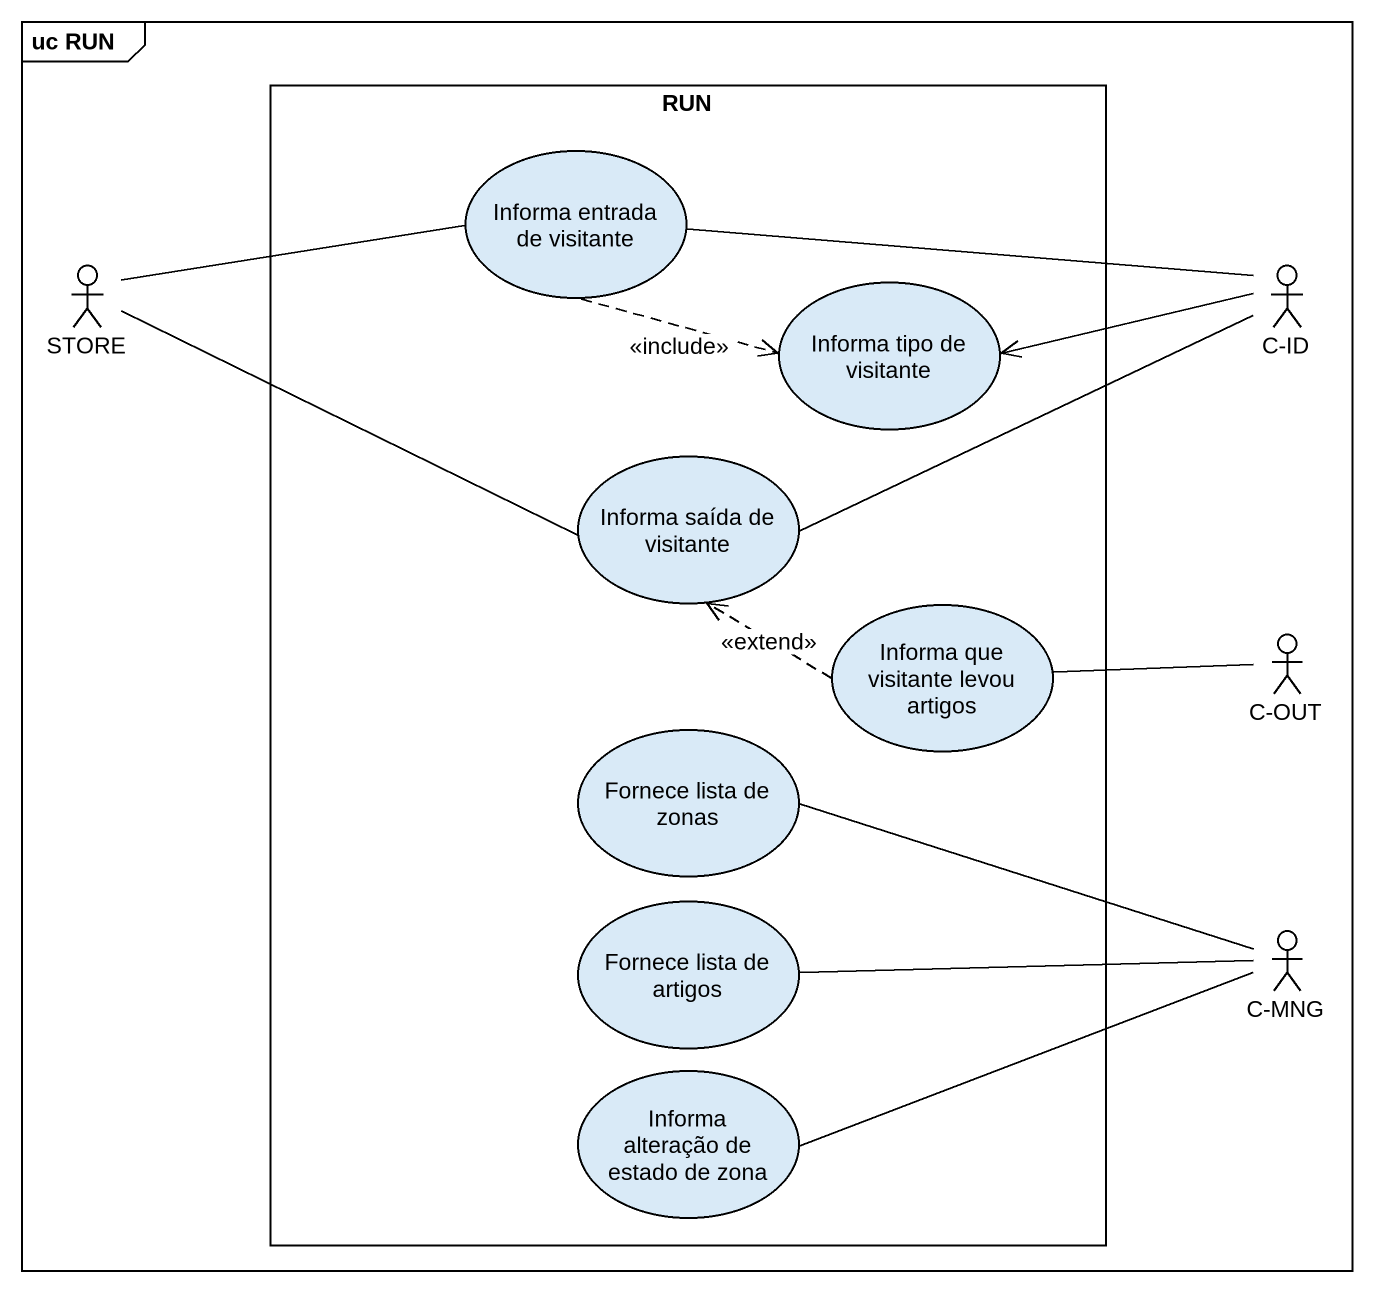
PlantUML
@startuml
mainframe uc RUN
rectangle RUN {
  usecase "Informa entrada de visitante" as Informa_entrada_de_visitante
  usecase "Informa tipo de visitante" as Informa_tipo_de_visitante
  usecase "Informa saída de visitante" as Informa_saída_de_visitante
  usecase "Informa que visitante levou artigos" as Informa_que_visitante_levou
  usecase "Fornece lista de zonas" as Fornece_lista_de_zonas
  usecase "Fornece lista de artigos" as Fornece_lista_de_artigos
  usecase "Informa alteração de estado de zona" as Informa_alteração_de_estado
}
actor STORE
actor "C-ID" as C_ID
actor "C-OUT" as C_OUT
actor "C-MNG" as C_MNG
Informa_entrada_de_visitante .right.> Informa_tipo_de_visitante : <<include>>
STORE -right- Informa_entrada_de_visitante
STORE -right- Informa_saída_de_visitante
C_ID -left- Informa_entrada_de_visitante
Informa_tipo_de_visitante <-right- C_ID
Informa_saída_de_visitante -right- C_ID
Informa_que_visitante_levou .left.> Informa_saída_de_visitante : <<extend>>
Informa_que_visitante_levou -right- C_OUT
Fornece_lista_de_zonas -right- C_MNG
Fornece_lista_de_artigos -right- C_MNG
Informa_alteração_de_estado -right- C_MNG
@enduml
